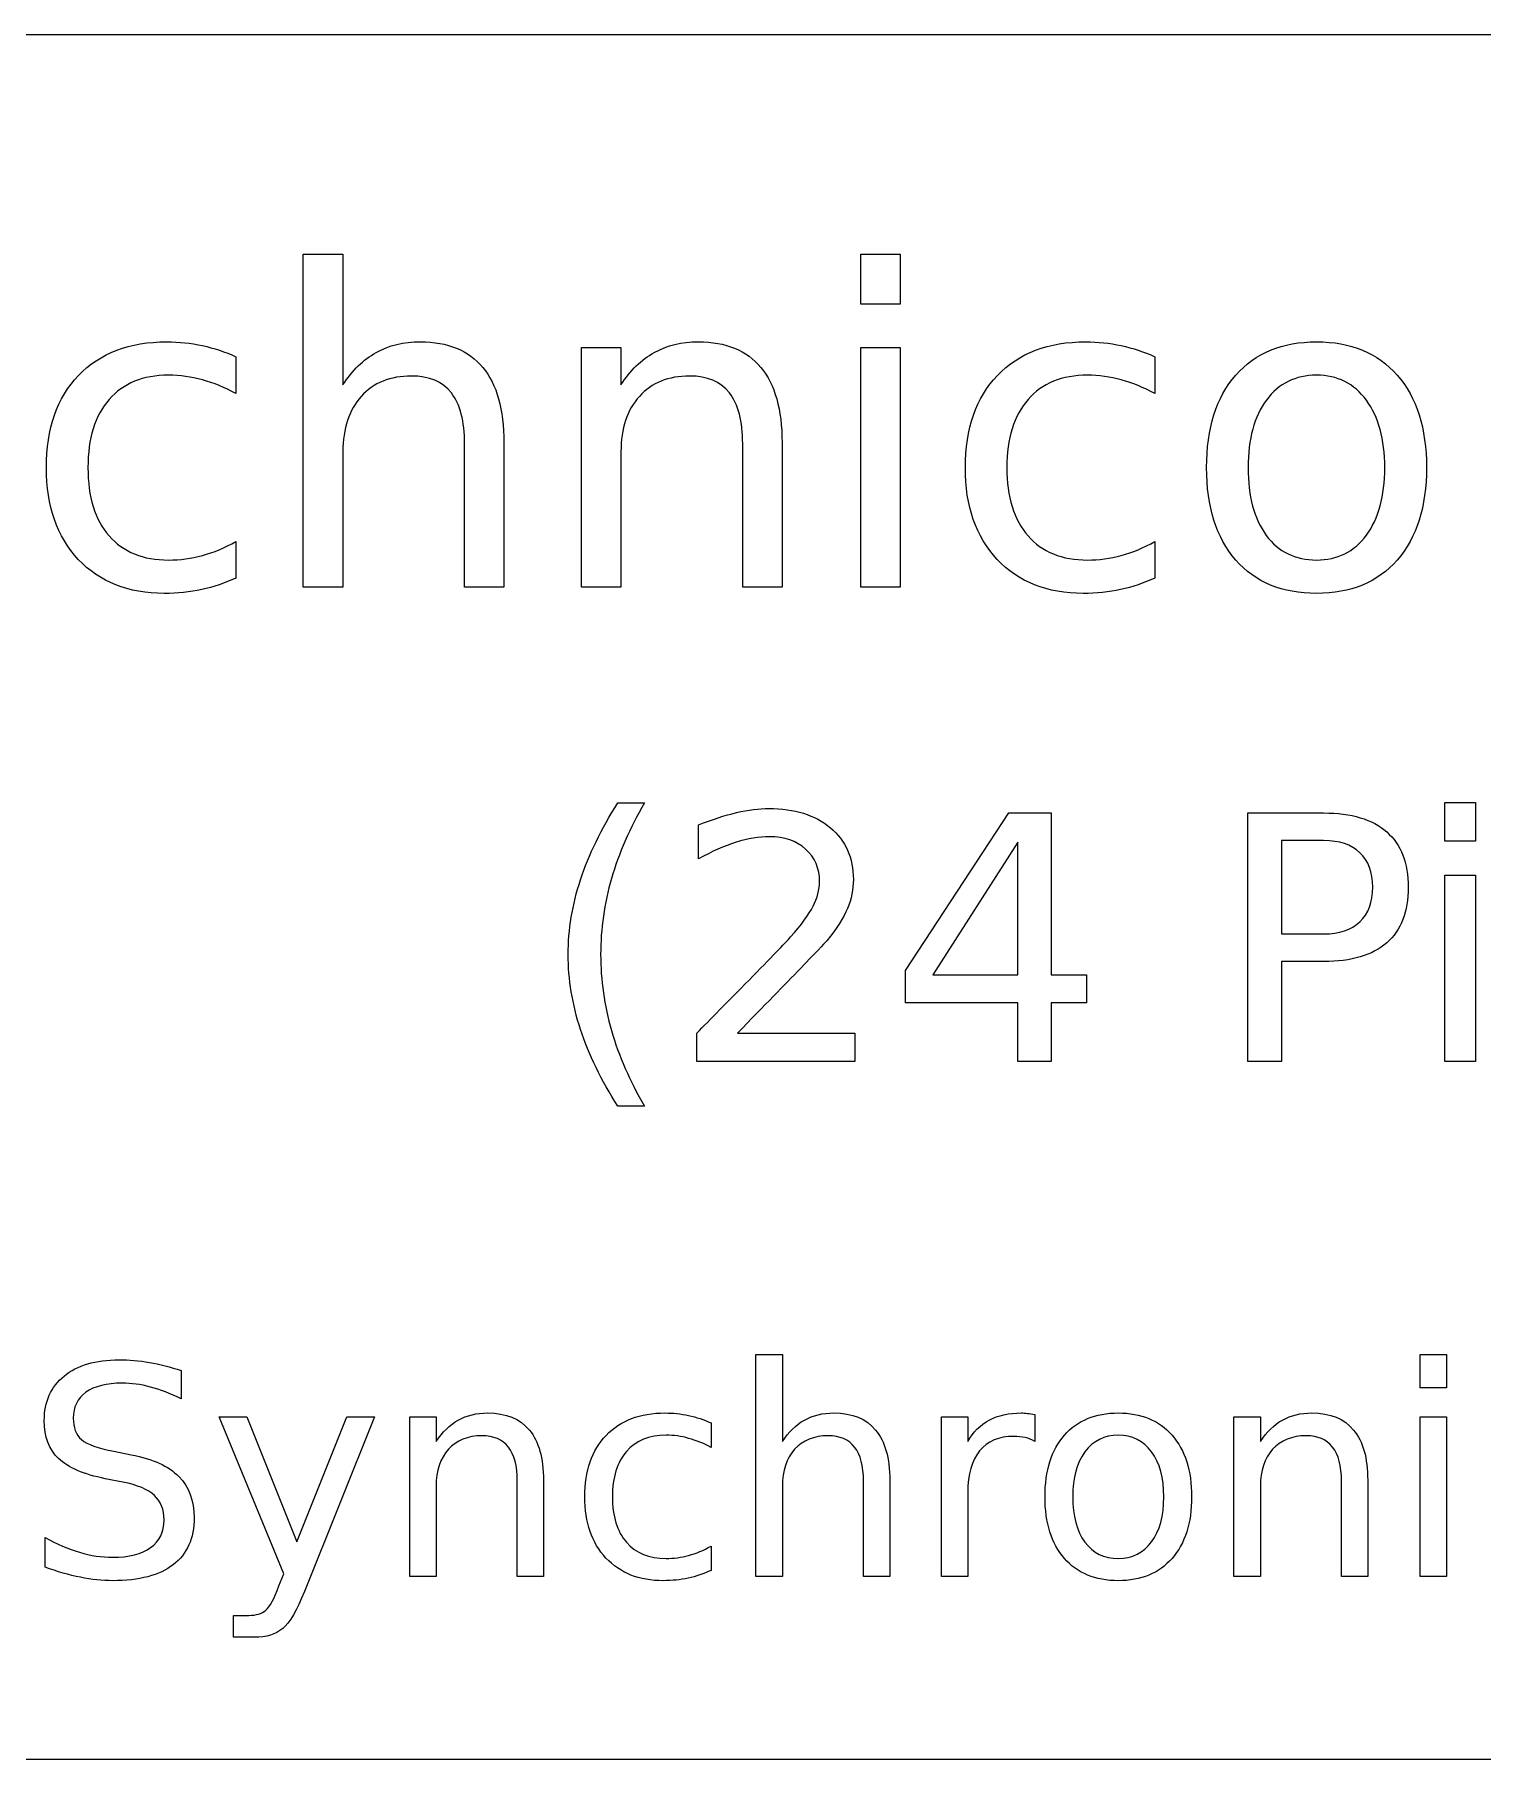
# Model space of a CAD drawing. Extents: x 89 to 635, y 56 to 757.
# Drawn here: x 513.78 to 534.77, y 400.28 to 425.28 of the extents above; entities that cross this region are included whole.
import ezdxf

# ---------------------------------------------------------------- set-up
doc = ezdxf.new("R2010")
doc.units = 0
doc.layers.get('0').update_dxf_attribs({"linetype": 'CONTINUOUS'})

msp = doc.modelspace()

# ---------------------------------------------------------------- linework, layer by layer
at = {"color": 7}
for p, q in [((499.559661, 425.275353), (591.309651, 425.275353)), ((517.673569, 417.265139), (517.673569, 422.08965)), ((517.673569, 422.08965), (518.247177, 422.08965)), ((518.247177, 422.08965), (518.247177, 420.198293)), ((525.756796, 422.08965), (526.327304, 422.08965)), ((525.756796, 421.367214), (525.756796, 422.08965)), ((526.327304, 422.08965), (526.327304, 421.367214)), ((526.327304, 421.367214), (525.756796, 421.367214)), ((532.361045, 420.821511), (532.361045, 420.821511)), ((516.696885, 420.60447), (516.696885, 420.071169)), ((516.696885, 420.604466), (516.696885, 420.60447)), ((521.704331, 417.265139), (521.704331, 420.737795)), ((521.704331, 420.737795), (522.277939, 420.737795)), ((522.277939, 420.737795), (522.277939, 420.198293)), ((525.756796, 420.737795), (526.327304, 420.737795)), ((525.756796, 417.265139), (525.756796, 420.737795)), ((526.327304, 420.737795), (526.327304, 417.265139)), ((530.017002, 420.60447), (530.017002, 420.071169)), ((530.017002, 420.604466), (530.017002, 420.60447)), ((532.361045, 420.337819), (532.361045, 420.337819)), ((520.011411, 417.265139), (520.011411, 419.342531)), ((520.581919, 419.361135), (520.581919, 417.265139)), ((520.581919, 419.361135), (520.581919, 419.361135)), ((524.042172, 417.265139), (524.042172, 419.342531)), ((524.61268, 419.361135), (524.61268, 417.265139)), ((524.61268, 419.361135), (524.61268, 419.361135)), ((518.247177, 419.22781), (518.247177, 417.265139)), ((522.277939, 419.22781), (522.277939, 417.265139)), ((516.696885, 417.925558), (516.696885, 417.398459)), ((530.017002, 417.925558), (530.017002, 417.398459)), ((518.247177, 417.265139), (517.673569, 417.265139)), ((520.581919, 417.265139), (520.011411, 417.265139)), ((522.277939, 417.265139), (521.704331, 417.265139)), ((524.61268, 417.265139), (524.042172, 417.265139)), ((526.327304, 417.265139), (525.756796, 417.265139)), ((522.234184, 414.140357), (522.620035, 414.140357)), ((534.219673, 414.14518), (534.663401, 414.14518)), ((534.219673, 413.583285), (534.219673, 414.14518)), ((534.663401, 414.14518), (534.663401, 413.583285)), ((523.403792, 413.327661), (523.403792, 413.819621)), ((526.403784, 411.711909), (527.901367, 413.993252)), ((527.901367, 413.993252), (528.513905, 413.993252)), ((528.513905, 413.993252), (528.513905, 411.646797)), ((531.364377, 413.993252), (532.464052, 413.993252)), ((531.364377, 410.392782), (531.364377, 413.993252)), ((528.02918, 413.568816), (526.799281, 411.646797)), ((528.02918, 411.646797), (528.02918, 413.568816)), ((531.851514, 413.592932), (531.851514, 412.240043)), ((532.464052, 413.592932), (531.851514, 413.592932)), ((534.663401, 413.583285), (534.219673, 413.583285)), ((534.219673, 413.093737), (534.663401, 413.093737)), ((534.219673, 410.392782), (534.219673, 413.093737)), ((534.663401, 413.093737), (534.663401, 410.392782)), ((531.851514, 412.240043), (532.464052, 412.240043)), ((532.464052, 411.839722), (531.851514, 411.839722)), ((531.851514, 411.839722), (531.851514, 410.392782)), ((526.403784, 411.241654), (526.403784, 411.711909)), ((526.799281, 411.646797), (528.02918, 411.646797)), ((528.513905, 411.646797), (529.027569, 411.646797)), ((529.027569, 411.646797), (529.027569, 411.241654)), ((528.02918, 411.241654), (526.403784, 411.241654)), ((528.02918, 410.392782), (528.02918, 411.241654)), ((529.027569, 411.241654), (528.513905, 411.241654)), ((528.513905, 411.241654), (528.513905, 410.392782)), ((523.379679, 410.392782), (523.379679, 410.802749)), ((523.965682, 410.802752), (523.965689, 410.802749)), ((523.965689, 410.802749), (525.665844, 410.802749)), ((525.665844, 410.802749), (525.665844, 410.392782)), ((525.665844, 410.392782), (523.379679, 410.392782)), ((528.513905, 410.392782), (528.02918, 410.392782)), ((531.851514, 410.392782), (531.364377, 410.392782)), ((534.663401, 410.392782), (534.219673, 410.392782)), ((522.620035, 409.741659), (522.234184, 409.741659)), ((524.234927, 402.926725), (524.234927, 406.143066)), ((524.234927, 406.143066), (524.617332, 406.143066)), ((524.617332, 406.143066), (524.617332, 404.882162)), ((533.865344, 406.143066), (534.245682, 406.143066)), ((533.865344, 405.661442), (533.865344, 406.143066)), ((534.245682, 406.143066), (534.245682, 405.661442)), ((515.904685, 405.91156), (515.904685, 405.911556)), ((515.904685, 405.911556), (515.904685, 405.504346)), ((534.245682, 405.661442), (533.865344, 405.661442)), ((528.276025, 405.27697), (528.278088, 404.886296)), ((529.487319, 405.29764), (529.487319, 405.29764)), ((517.388832, 402.963932), (516.452455, 405.241829)), ((516.452455, 405.241829), (516.855531, 405.241829)), ((516.855531, 405.241829), (517.579001, 403.431087)), ((517.579001, 403.431087), (518.302471, 405.241829)), ((518.705547, 405.241829), (517.688555, 402.711751)), ((518.302471, 405.241829), (518.705547, 405.241829)), ((519.216111, 402.926725), (519.216111, 405.241829)), ((519.216111, 405.241829), (519.598516, 405.241829)), ((519.598516, 405.241829), (519.598516, 404.882162)), ((523.583802, 405.152946), (523.583802, 404.797412)), ((523.583802, 405.152937), (523.583802, 405.152946)), ((526.922099, 402.926725), (526.922099, 405.241829)), ((526.922099, 405.241829), (527.304504, 405.241829)), ((527.304504, 405.241829), (527.304504, 404.882162)), ((531.163703, 402.926725), (531.163703, 405.241829)), ((531.163703, 405.241829), (531.546108, 405.241829)), ((531.546108, 405.241829), (531.546108, 404.882162)), ((533.865344, 405.241829), (534.245682, 405.241829)), ((533.865344, 402.926725), (533.865344, 405.241829)), ((534.245682, 405.241829), (534.245682, 402.926725)), ((529.487319, 404.975179), (529.487319, 404.975179)), ((514.926967, 404.743669), (515.179148, 404.691989)), ((515.057192, 404.295112), (514.802944, 404.344722)), ((520.774672, 402.926725), (520.774672, 404.311654)), ((521.15501, 404.324056), (521.15501, 402.926725)), ((521.15501, 404.324056), (521.15501, 404.324056)), ((525.793488, 402.926725), (525.793488, 404.311654)), ((526.173826, 404.324056), (526.173826, 402.926725)), ((526.173826, 404.324056), (526.173826, 404.324056)), ((532.722264, 402.926725), (532.722264, 404.311654)), ((533.102602, 404.324056), (533.102602, 402.926725)), ((533.102602, 404.324056), (533.102602, 404.324056)), ((519.598516, 404.235173), (519.598516, 402.926725)), ((524.617332, 404.235173), (524.617332, 402.926725)), ((527.304504, 404.146282), (527.304504, 402.926725)), ((531.546108, 404.235173), (531.546108, 402.926725)), ((513.930646, 403.063149), (513.930646, 403.493097)), ((523.583802, 403.367006), (523.583802, 403.015606)), ((517.320619, 402.790296), (517.388832, 402.963932)), ((519.598516, 402.926725), (519.216111, 402.926725)), ((521.15501, 402.926725), (520.774672, 402.926725)), ((524.617332, 402.926725), (524.234927, 402.926725)), ((526.173826, 402.926725), (525.793488, 402.926725)), ((527.304504, 402.926725), (526.922099, 402.926725)), ((531.546108, 402.926725), (531.163703, 402.926725)), ((533.102602, 402.926725), (532.722264, 402.926725)), ((534.245682, 402.926725), (533.865344, 402.926725)), ((516.661228, 402.046159), (516.661228, 402.364486)), ((516.661228, 402.364486), (516.88447, 402.364486)), ((516.965085, 402.046159), (516.661228, 402.046159)), ((626.510921, 400.275353), (464.358391, 400.275353))]:
    msp.add_line(p, q, dxfattribs=at)
for points in [[(514.414854, 420.334714), (514.726979, 420.659242), (515.153827, 420.821506), (515.695396, 420.821506)], [(515.695396, 420.821506), (515.871095, 420.821506), (516.042661, 420.802902), (516.210093, 420.765696)], [(516.210093, 420.765696), (516.377525, 420.730556), (516.539789, 420.676812), (516.696885, 420.604466)], [(518.727768, 420.666481), (518.913803, 420.769834), (519.127744, 420.821511), (519.369589, 420.821511)], [(519.369589, 420.821511), (519.768531, 420.821511), (520.070322, 420.697487), (520.274961, 420.44944)], [(522.75853, 420.666481), (522.944565, 420.769834), (523.158506, 420.821511), (523.400351, 420.821511)], [(523.400351, 420.821511), (523.799293, 420.821511), (524.101083, 420.697487), (524.305722, 420.44944)], [(527.734971, 420.334714), (528.047096, 420.659242), (528.473944, 420.821506), (529.015513, 420.821506)], [(529.015513, 420.821506), (529.191212, 420.821506), (529.362778, 420.802902), (529.53021, 420.765696)], [(529.53021, 420.765696), (529.697641, 420.730556), (529.859905, 420.676812), (530.017002, 420.604466)], [(531.189024, 420.337819), (531.472211, 420.66028), (531.862884, 420.821511), (532.361045, 420.821511)], [(532.361045, 420.821511), (532.857139, 420.821511), (533.246779, 420.66028), (533.529966, 420.337819)], [(518.247177, 420.198293), (518.383603, 420.407065), (518.5438, 420.563128), (518.727768, 420.666481)], [(522.277939, 420.198293), (522.414365, 420.407065), (522.574562, 420.563128), (522.75853, 420.666481)], [(513.949766, 418.998361), (513.949766, 419.564735), (514.104795, 420.010186), (514.414854, 420.334714)], [(515.7202, 420.337816), (515.350197, 420.337816), (515.062876, 420.219993), (514.858237, 419.984349)], [(516.210093, 420.269606), (516.048862, 420.315079), (515.885565, 420.337816), (515.7202, 420.337816)], [(516.696885, 420.071169), (516.535654, 420.160052), (516.37339, 420.226198), (516.210093, 420.269606)], [(519.242465, 420.325417), (518.934474, 420.325417), (518.691595, 420.227231), (518.513828, 420.030861)], [(519.819174, 420.080471), (519.691017, 420.243768), (519.49878, 420.325417), (519.242465, 420.325417)], [(520.274961, 420.44944), (520.479599, 420.20346), (520.581919, 419.840692), (520.581919, 419.361135)], [(523.273227, 420.325417), (522.965236, 420.325417), (522.722356, 420.227231), (522.544589, 420.030861)], [(523.849936, 420.080471), (523.721779, 420.243768), (523.529542, 420.325417), (523.273227, 420.325417)], [(524.305722, 420.44944), (524.510361, 420.20346), (524.61268, 419.840692), (524.61268, 419.361135)], [(527.269883, 418.998361), (527.269883, 419.564735), (527.424912, 420.010186), (527.734971, 420.334714)], [(529.040317, 420.337816), (528.670314, 420.337816), (528.382993, 420.219993), (528.178354, 419.984349)], [(529.53021, 420.269606), (529.368979, 420.315079), (529.205682, 420.337816), (529.040317, 420.337816)], [(530.017002, 420.071169), (529.855771, 420.160052), (529.693507, 420.226198), (529.53021, 420.269606)], [(530.767344, 418.998366), (530.767344, 419.568874), (530.907904, 420.015358), (531.189024, 420.337819)], [(532.361045, 420.337819), (532.055121, 420.337819), (531.813275, 420.217929), (531.635508, 419.978151)], [(533.083482, 419.975051), (532.905715, 420.216896), (532.664902, 420.337819), (532.361045, 420.337819)], [(533.529966, 420.337819), (533.813153, 420.015358), (533.954746, 419.568874), (533.954746, 418.998366)], [(518.513828, 420.030861), (518.336061, 419.834491), (518.247177, 419.566807), (518.247177, 419.22781)], [(520.011411, 419.342531), (520.011411, 419.671193), (519.947332, 419.917173), (519.819174, 420.080471)], [(522.544589, 420.030861), (522.366822, 419.834491), (522.277939, 419.566807), (522.277939, 419.22781)], [(524.042172, 419.342531), (524.042172, 419.671193), (523.978093, 419.917173), (523.849936, 420.080471)], [(514.858237, 419.984349), (514.653599, 419.750771), (514.551279, 419.422109), (514.551279, 418.998363)], [(528.178354, 419.984349), (527.973715, 419.750771), (527.871396, 419.422109), (527.871396, 418.998363)], [(531.635508, 419.978151), (531.457741, 419.740439), (531.368858, 419.413844), (531.368858, 418.998366)], [(533.350132, 418.998366), (533.350132, 419.40971), (533.261249, 419.735272), (533.083482, 419.975051)], [(514.411753, 417.66821), (514.103762, 417.996872), (513.949766, 418.440255), (513.949766, 418.998361)], [(514.551279, 418.998363), (514.551279, 418.574616), (514.653599, 418.24492), (514.858237, 418.009276)], [(527.73187, 417.66821), (527.423879, 417.996872), (527.269883, 418.440255), (527.269883, 418.998361)], [(527.871396, 418.998363), (527.871396, 418.574616), (527.973715, 418.24492), (528.178354, 418.009276)], [(531.189024, 417.658913), (530.907904, 417.983441), (530.767344, 418.429925), (530.767344, 418.998366)], [(531.368858, 418.998366), (531.368858, 418.582887), (531.456708, 418.255258), (531.632408, 418.01548)], [(533.083482, 418.018581), (533.261249, 418.258359), (533.350132, 418.584954), (533.350132, 418.998366)], [(533.954746, 418.998366), (533.954746, 418.429925), (533.813153, 417.983441), (533.529966, 417.658913)], [(514.858237, 418.009276), (515.062876, 417.775698), (515.350197, 417.65891), (515.7202, 417.65891)], [(528.178354, 418.009276), (528.382993, 417.775698), (528.670314, 417.65891), (529.040317, 417.65891)], [(531.632408, 418.01548), (531.810175, 417.777768), (532.053054, 417.658913), (532.361045, 417.658913)], [(532.361045, 417.658913), (532.664902, 417.658913), (532.905715, 417.778802), (533.083482, 418.018581)], [(516.210093, 417.72402), (516.37339, 417.769493), (516.535654, 417.836672), (516.696885, 417.925558)], [(529.53021, 417.72402), (529.693507, 417.769493), (529.855771, 417.836672), (530.017002, 417.925558)], [(515.658189, 417.175217), (515.135223, 417.175217), (514.719745, 417.339548), (514.411753, 417.66821)], [(515.7202, 417.65891), (515.885565, 417.65891), (516.048862, 417.680613), (516.210093, 417.72402)], [(528.978306, 417.175217), (528.45534, 417.175217), (528.039861, 417.339548), (527.73187, 417.66821)], [(529.040317, 417.65891), (529.205682, 417.65891), (529.368979, 417.680613), (529.53021, 417.72402)], [(532.361045, 417.175222), (531.862884, 417.175222), (531.472211, 417.336452), (531.189024, 417.658913)], [(533.529966, 417.658913), (533.246779, 417.336452), (532.857139, 417.175222), (532.361045, 417.175222)], [(516.696885, 417.398459), (516.537722, 417.324045), (516.372357, 417.268234), (516.200791, 417.231027)], [(530.017002, 417.398459), (529.857839, 417.324045), (529.692474, 417.268234), (529.520908, 417.231027)], [(516.200791, 417.231027), (516.031292, 417.19382), (515.850425, 417.175217), (515.658189, 417.175217)], [(529.520908, 417.231027), (529.351409, 417.19382), (529.170542, 417.175217), (528.978306, 417.175217)], [(521.691582, 413.026213), (521.810553, 413.389555), (521.99142, 413.760937), (522.234184, 414.140357)], [(522.620035, 414.140357), (522.404602, 413.770583), (522.244634, 413.404829), (522.140133, 413.043094)], [(523.95363, 413.998077), (524.124047, 414.03827), (524.279995, 414.058367), (524.421474, 414.058367)], [(524.421474, 414.058367), (524.794463, 414.058367), (525.091889, 413.965119), (525.313753, 413.778625)], [(523.403792, 413.819621), (523.599933, 413.898399), (523.783213, 413.957884), (523.95363, 413.998077)], [(525.313753, 413.778625), (525.535618, 413.59213), (525.64655, 413.342935), (525.64655, 413.031039)], [(532.464052, 413.993252), (532.867587, 413.993252), (533.172249, 413.901612), (533.378036, 413.718333)], [(523.946395, 413.568818), (523.777585, 413.515764), (523.596717, 413.435379), (523.403792, 413.327661)], [(524.43112, 413.648398), (524.278387, 413.648398), (524.116812, 413.621871), (523.946395, 413.568818)], [(524.95443, 413.46753), (524.82099, 413.588108), (524.646553, 413.648398), (524.43112, 413.648398)], [(532.989773, 413.416887), (532.86598, 413.53425), (532.690739, 413.592932), (532.464052, 413.592932)], [(533.378036, 413.718333), (533.585431, 413.536661), (533.689128, 413.269781), (533.689128, 412.917693)], [(525.157002, 412.999686), (525.157002, 413.191004), (525.089478, 413.346952), (524.95443, 413.46753)], [(533.175464, 412.917693), (533.175464, 413.133126), (533.113567, 413.299524), (532.989773, 413.416887)], [(521.513126, 411.94342), (521.513126, 412.301939), (521.572611, 412.66287), (521.691582, 413.026213)], [(522.140133, 413.043094), (522.035632, 412.681359), (521.983381, 412.314801), (521.983381, 411.94342)], [(525.64655, 413.031039), (525.64655, 412.883129), (525.618413, 412.742455), (525.56214, 412.609015)], [(525.062952, 412.640363), (525.125652, 412.762549), (525.157002, 412.882323), (525.157002, 412.999686)], [(532.989773, 412.416087), (533.113567, 412.533449), (533.175464, 412.700651), (533.175464, 412.917693)], [(533.689128, 412.917693), (533.689128, 412.562389), (533.585431, 412.293901), (533.378036, 412.112229)], [(524.737391, 412.196634), (524.893339, 412.371874), (525.001859, 412.519784), (525.062952, 412.640363)], [(525.56214, 412.609015), (525.50748, 412.477183), (525.406998, 412.321235), (525.260694, 412.141171)], [(532.464052, 412.240043), (532.690739, 412.240043), (532.86598, 412.298724), (532.989773, 412.416087)], [(524.134499, 411.572038), (524.454434, 411.895188), (524.655398, 412.103386), (524.737391, 412.196634)], [(525.260694, 412.141171), (525.220501, 412.094544), (525.092688, 411.959496), (524.877255, 411.736028)], [(533.378036, 412.112229), (533.172249, 411.930557), (532.867587, 411.839722), (532.464052, 411.839722)], [(521.691582, 410.855803), (521.572611, 411.220753), (521.513126, 411.583292), (521.513126, 411.94342)], [(521.983381, 411.94342), (521.983381, 411.572038), (522.035632, 411.203872), (522.140133, 410.838922)], [(523.379679, 410.802749), (523.564566, 410.994066), (523.816172, 411.250496), (524.134499, 411.572038)], [(524.877255, 411.736028), (524.661822, 411.514164), (524.357964, 411.203072), (523.965682, 410.802752)], [(522.234184, 409.741659), (521.993027, 410.119471), (521.81216, 410.490852), (521.691582, 410.855803)], [(522.140133, 410.838922), (522.246242, 410.475579), (522.40621, 410.109825), (522.620035, 409.741659)], [(514.205564, 405.833008), (514.39849, 405.990104), (514.663762, 406.068652), (515.001381, 406.068652)], [(515.001381, 406.068652), (515.146075, 406.068652), (515.293525, 406.055562), (515.443731, 406.029382)], [(515.443731, 406.029382), (515.593938, 406.003202), (515.747589, 405.963928), (515.904685, 405.91156)], [(513.918243, 405.188086), (513.918243, 405.460937), (514.014017, 405.675911), (514.205564, 405.833008)], [(514.521824, 405.597363), (514.399179, 405.509169), (514.337856, 405.383767), (514.337856, 405.221159)], [(515.048924, 405.729655), (514.821547, 405.729655), (514.645847, 405.685557), (514.521824, 405.597363)], [(515.456134, 405.673844), (515.315574, 405.711051), (515.179837, 405.729655), (515.048924, 405.729655)], [(515.904685, 405.504346), (515.746211, 405.580138), (515.596694, 405.636637), (515.456134, 405.673844)], [(519.91891, 405.194287), (520.042934, 405.263189), (520.185561, 405.29764), (520.346791, 405.29764)], [(520.346791, 405.29764), (520.612752, 405.29764), (520.813946, 405.214957), (520.950372, 405.049593)], [(522.062448, 404.973106), (522.270532, 405.189458), (522.555097, 405.297634), (522.916143, 405.297634)], [(522.916143, 405.297634), (523.033276, 405.297634), (523.147653, 405.28523), (523.259274, 405.260424)], [(523.259274, 405.260424), (523.370895, 405.236997), (523.479071, 405.201168), (523.583802, 405.152937)], [(524.937726, 405.194287), (525.061749, 405.263189), (525.204376, 405.29764), (525.365607, 405.29764)], [(525.365607, 405.29764), (525.631568, 405.29764), (525.832762, 405.214957), (525.969188, 405.049593)], [(527.61663, 405.194287), (527.744787, 405.263189), (527.900506, 405.29764), (528.083785, 405.29764)], [(528.083785, 405.29764), (528.109965, 405.29764), (528.138905, 405.295573), (528.170605, 405.29144)], [(528.170605, 405.29144), (528.202298, 405.288706), (528.237438, 405.283883), (528.276025, 405.27697)], [(528.705972, 404.975179), (528.894763, 405.190153), (529.155212, 405.29764), (529.487319, 405.29764)], [(529.487319, 405.29764), (529.818048, 405.29764), (530.077809, 405.190153), (530.2666, 404.975179)], [(531.866502, 405.194287), (531.990525, 405.263189), (532.133152, 405.29764), (532.294383, 405.29764)], [(532.294383, 405.29764), (532.560344, 405.29764), (532.761538, 405.214957), (532.897964, 405.049593)], [(514.127016, 404.636182), (513.987834, 404.768473), (513.918243, 404.952441), (513.918243, 405.188086)], [(514.337856, 405.221159), (514.337856, 405.084733), (514.378508, 404.98138), (514.459812, 404.9111)], [(519.598516, 404.882162), (519.689467, 405.021343), (519.796265, 405.125385), (519.91891, 405.194287)], [(520.950372, 405.049593), (521.086798, 404.885606), (521.15501, 404.64376), (521.15501, 404.324056)], [(524.617332, 404.882162), (524.708283, 405.021343), (524.815081, 405.125385), (524.937726, 405.194287)], [(525.969188, 405.049593), (526.105613, 404.885606), (526.173826, 404.64376), (526.173826, 404.324056)], [(527.304504, 404.882162), (527.384431, 405.022721), (527.488473, 405.126763), (527.61663, 405.194287)], [(531.546108, 404.882162), (531.637059, 405.021343), (531.743857, 405.125385), (531.866502, 405.194287)], [(532.897964, 405.049593), (533.034389, 404.885606), (533.102602, 404.64376), (533.102602, 404.324056)], [(514.459812, 404.9111), (514.542494, 404.842198), (514.698213, 404.786387), (514.926967, 404.743669)], [(519.776283, 404.77054), (519.657772, 404.639626), (519.598516, 404.461171), (519.598516, 404.235173)], [(520.262042, 404.966911), (520.056714, 404.966911), (519.894795, 404.901454), (519.776283, 404.77054)], [(520.646514, 404.803613), (520.561076, 404.912478), (520.432918, 404.966911), (520.262042, 404.966911)], [(520.774672, 404.311654), (520.774672, 404.530762), (520.731953, 404.694748), (520.646514, 404.803613)], [(521.752389, 404.082204), (521.752389, 404.459786), (521.855742, 404.756754), (522.062448, 404.973106)], [(522.932679, 404.975174), (522.68601, 404.975174), (522.494463, 404.896626), (522.358037, 404.73953)], [(523.259274, 404.929704), (523.151787, 404.960017), (523.042922, 404.975174), (522.932679, 404.975174)], [(523.583802, 404.797412), (523.476315, 404.856665), (523.368139, 404.900762), (523.259274, 404.929704)], [(524.795099, 404.77054), (524.676588, 404.639626), (524.617332, 404.461171), (524.617332, 404.235173)], [(525.280858, 404.966911), (525.07553, 404.966911), (524.91361, 404.901454), (524.795099, 404.77054)], [(525.66533, 404.803613), (525.579892, 404.912478), (525.451735, 404.966911), (525.280858, 404.966911)], [(525.793488, 404.311654), (525.793488, 404.530762), (525.750769, 404.694748), (525.66533, 404.803613)], [(527.972164, 404.958636), (527.75719, 404.958636), (527.591825, 404.888356), (527.47607, 404.747796)], [(528.137528, 404.940036), (528.087921, 404.952436), (528.0328, 404.958636), (527.972164, 404.958636)], [(528.278088, 404.886296), (528.235368, 404.911102), (528.188515, 404.929016), (528.137528, 404.940036)], [(528.424852, 404.08221), (528.424852, 404.462548), (528.518559, 404.760205), (528.705972, 404.975179)], [(529.487319, 404.975179), (529.28337, 404.975179), (529.122139, 404.895252), (529.003628, 404.7354)], [(529.968944, 404.733333), (529.850433, 404.894563), (529.689891, 404.975179), (529.487319, 404.975179)], [(530.2666, 404.975179), (530.455391, 404.760205), (530.549787, 404.462548), (530.549787, 404.08221)], [(531.723875, 404.77054), (531.605364, 404.639626), (531.546108, 404.461171), (531.546108, 404.235173)], [(532.209633, 404.966911), (532.004306, 404.966911), (531.842386, 404.901454), (531.723875, 404.77054)], [(532.594106, 404.803613), (532.508668, 404.912478), (532.38051, 404.966911), (532.209633, 404.966911)], [(532.722264, 404.311654), (532.722264, 404.530762), (532.679545, 404.694748), (532.594106, 404.803613)], [(514.802944, 404.344722), (514.491507, 404.406736), (514.266198, 404.50389), (514.127016, 404.636182)], [(515.179148, 404.691989), (515.490585, 404.632735), (515.720028, 404.528005), (515.867478, 404.377797)], [(522.358037, 404.73953), (522.221612, 404.583811), (522.153399, 404.364703), (522.153399, 404.082205)], [(527.47607, 404.747796), (527.361693, 404.608614), (527.304504, 404.408109), (527.304504, 404.146282)], [(529.003628, 404.7354), (528.885117, 404.576926), (528.825861, 404.359196), (528.825861, 404.08221)], [(530.146711, 404.08221), (530.146711, 404.35644), (530.087455, 404.573481), (529.968944, 404.733333)], [(515.514011, 404.102876), (515.421683, 404.188314), (515.26941, 404.252393), (515.057192, 404.295112)], [(515.867478, 404.377797), (516.016306, 404.228968), (516.09072, 404.029152), (516.09072, 403.77835)], [(515.654571, 403.747342), (515.654571, 403.898926), (515.607718, 404.017437), (515.514011, 404.102876)], [(522.060381, 403.195437), (521.855053, 403.414545), (521.752389, 403.710134), (521.752389, 404.082204)], [(522.153399, 404.082205), (522.153399, 403.799707), (522.221612, 403.57991), (522.358037, 403.422814)], [(528.705972, 403.189242), (528.518559, 403.405594), (528.424852, 403.70325), (528.424852, 404.08221)], [(528.825861, 404.08221), (528.825861, 403.805224), (528.884428, 403.586805), (529.001561, 403.426953)], [(529.968944, 403.42902), (530.087455, 403.588872), (530.146711, 403.806602), (530.146711, 404.08221)], [(530.549787, 404.08221), (530.549787, 403.70325), (530.455391, 403.405594), (530.2666, 403.189242)], [(516.09072, 403.77835), (516.09072, 403.479316), (515.990124, 403.252628), (515.78893, 403.098288)], [(515.460268, 403.346333), (515.589803, 403.440039), (515.654571, 403.573709), (515.654571, 403.747342)], [(513.930646, 403.493097), (514.100144, 403.398012), (514.266198, 403.326354), (514.428806, 403.278123)], [(514.428806, 403.278123), (514.591415, 403.229889), (514.751267, 403.205773), (514.908364, 403.205773)], [(514.908364, 403.205773), (515.146764, 403.205773), (515.330732, 403.252626), (515.460268, 403.346333)], [(522.358037, 403.422814), (522.494463, 403.267096), (522.68601, 403.189237), (522.932679, 403.189237)], [(523.259274, 403.232647), (523.368139, 403.262967), (523.476315, 403.307753), (523.583802, 403.367006)], [(529.001561, 403.426953), (529.120072, 403.268479), (529.281992, 403.189242), (529.487319, 403.189242)], [(529.487319, 403.189242), (529.689891, 403.189242), (529.850433, 403.269168), (529.968944, 403.42902)], [(514.441209, 402.916388), (514.277222, 402.949461), (514.107034, 402.998381), (513.930646, 403.063149)], [(515.78893, 403.098288), (515.589114, 402.943948), (515.295592, 402.866778), (514.908364, 402.866778)], [(522.891338, 402.866775), (522.542694, 402.866775), (522.265708, 402.976329), (522.060381, 403.195437)], [(522.932679, 403.189237), (523.042922, 403.189237), (523.151787, 403.203707), (523.259274, 403.232647)], [(523.583802, 403.015606), (523.477693, 402.965999), (523.36745, 402.928792), (523.253073, 402.903985)], [(529.487319, 402.866781), (529.155212, 402.866781), (528.894763, 402.974268), (528.705972, 403.189242)], [(530.2666, 403.189242), (530.077809, 402.974268), (529.818048, 402.866781), (529.487319, 402.866781)], [(514.908364, 402.866778), (514.762292, 402.866778), (514.606573, 402.883314), (514.441209, 402.916388)], [(517.128383, 402.438896), (517.18626, 402.488502), (517.250339, 402.605636), (517.320619, 402.790296)], [(523.253073, 402.903985), (523.140074, 402.879178), (523.019495, 402.866775), (522.891338, 402.866775)], [(517.688555, 402.711751), (517.581068, 402.436143), (517.476337, 402.25631), (517.374362, 402.17225)], [(516.88447, 402.364486), (516.989201, 402.364486), (517.070505, 402.389289), (517.128383, 402.438896)], [(517.374362, 402.17225), (517.272388, 402.088189), (517.135962, 402.046159), (516.965085, 402.046159)]]:
    msp.add_open_spline(points, degree=3, dxfattribs=at)

doc.saveas('drawing.dxf')
